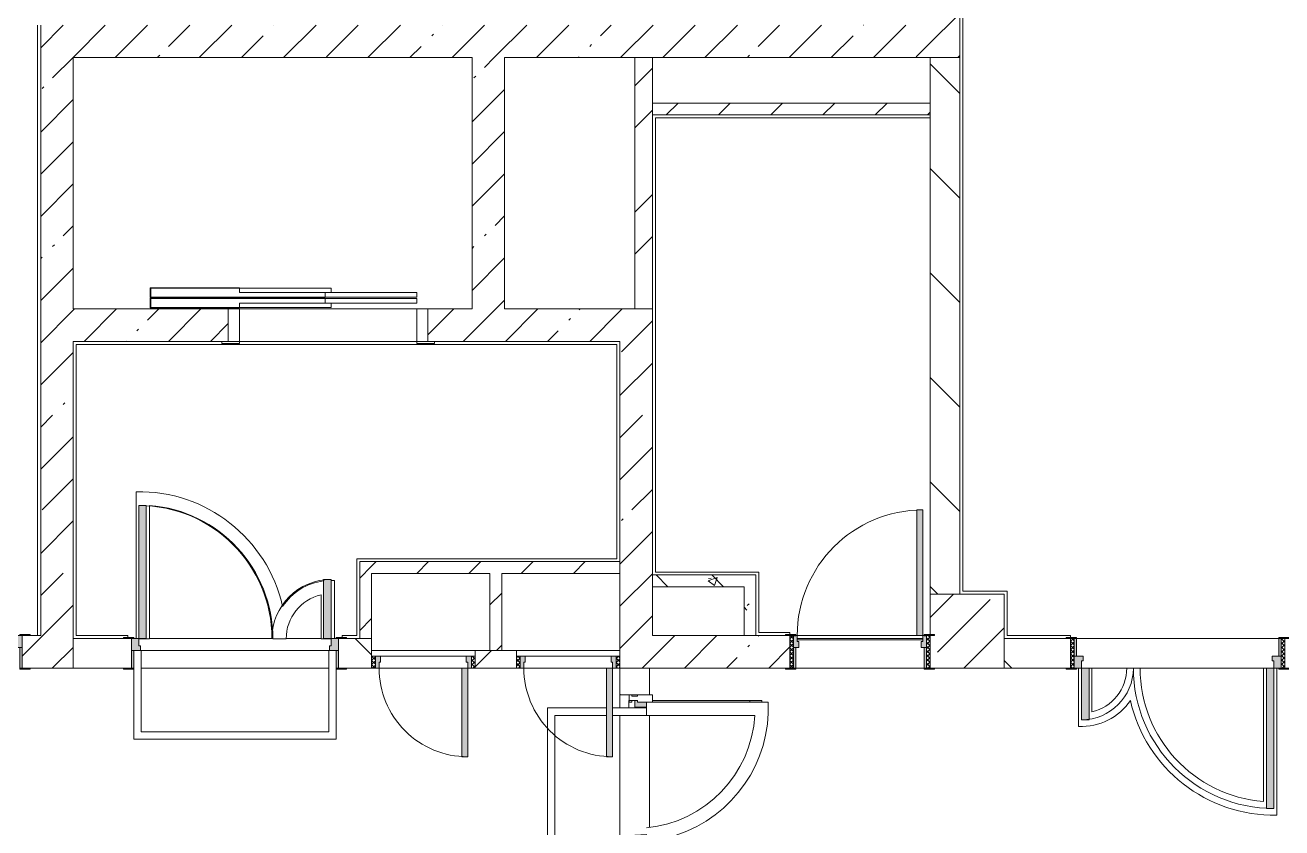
# Model space of a CAD drawing. Header units: millimetres. Extents: x -5368 to 196898, y -8553 to 29000.
# Drawn here: x 156500 to 165005, y 12319 to 17750 of the extents above; entities that cross this region are included whole.
import ezdxf

# ---------------------------------------------------------------- set-up
doc = ezdxf.new("R2010")
doc.units = ezdxf.units.MM
for name, color, linetype, lineweight, true_color in [('A-DETL-GENF-7', 7, 'Continuous', 5, 0xaaaaaa), ('A-DETL-GENF-8', 7, 'Continuous', 5, 0xe2e2e2), ('A-DOOR-2', 7, 'Continuous', 5, 0xaaaaaa), ('A-DOOR-3', 7, 'Continuous', 5, 0xe2e2e2), ('A-DOOR-FRAM-2', 7, 'Continuous', 5, 0xe2e2e2), ('A-DOOR-FRAM-3', 7, 'Continuous', 5, 0xaaaaaa), ('A-FLOR-3', 7, 'Continuous', 5, 0xaaaaaa), ('I-WALL-6', 7, 'Continuous', 5, 0x787878)]:
    doc.layers.add(name, color=color, linetype=linetype, lineweight=lineweight, true_color=true_color)
for name, color, linetype, lineweight in [('A-GLAZ-CWMG-2', 7, 'Continuous', 5), ('A-WALL', 7, 'Continuous', 9), ('I-WALL-4', 7, 'Continuous', 5), ('S-COLS-3', 7, 'Continuous', 5)]:
    doc.layers.add(name, color=color, linetype=linetype, lineweight=lineweight)
pattern_1 = [(45, (62025.03, 0), (-285.1231, 285.1231), []), (45, (62310.15, 0), (-285.1231, 285.1231), [504.031, -100.806, 16.764, -84.042])]
pattern_2 = [(45, (62025, 0), (-427.6843, 427.6843), []), (45, (62310.15, 0), (-427.6843, 427.6843), [])]
pattern_3 = [(135, (62025.03, 0), (-353.5534, -353.5534), [])]
pattern_4 = [(45, (62025.03, 0), (-176.7767, 176.7767), [])]
pattern_5 = [(135, (62025.03, 0), (-377.1708, -377.1708), [533.4, -88.9, 17.78, -88.9]), (135, (62025.03, 376.94), (-377.1708, -377.1708), []), (50, (62025.03, 0), (637.6445, -55.7866), [66.675, -733.425]), (355, (62025, 0), (-123.3494, 668.699), [53.34, -586.74]), (100.451, (62078.17, -4.65), (514.299, 612.908), [56.665, -623.315]), (46.184, (62025, 177.8), (948.7764, -147.1497), [100.012, -1100.137]), (96.636, (62104.1, 165.5), (830.909, 865.997), [84.998, -934.973]), (351.184, (62025, 177.8), (830.918, 865.988), [80.01, -880.11]), (21, (62113.93, 133.35), (530.6506, -357.9283), [66.675, -733.425]), (326, (62113.9, 133.35), (216.308, 644.6585), [53.34, -586.74]), (71.451, (62158.15, 103.5), (746.9596, 286.7243), [56.665, -623.315]), (37.5, (62025.03, 0), (10.81053, 295.9426), [16.764, -562.864, 16.764, -578.866, -588.962]), (37.5, (62025.03, 0), (10.81053, 295.9426), [-1175.258, 16.764, -572.198]), (7.5, (62025.03, 0), (233.8692, 350.6318), [16.764, -322.834, 16.764, -549.529, -224.472]), (7.5, (62025.03, 0), (233.8692, 350.6318), [-905.891, 16.764, -207.708]), (327.5, (61826.78, 0), (474.5678, -20.0513), [16.764, -205.486, 16.764, -676.656, -920.115]), (327.5, (61826.78, 0), (474.5678, -20.0513), [-915.67, 16.764, -903.351]), (317.5, (61737.9, 0), (518.4522, 88.9934), [16.764, -272.161, 16.764, -443.738, -653.415]), (317.5, (61737.9, 0), (518.4522, 88.9934), [-749.427, 16.764, -636.651])]

# ---------------------------------------------------------------- blocks, each defined once
blk = doc.blocks.new('110_Дверь_СКБ_2Ст - Д-1_л_Лестничная клетка EIS60 2-32142534-3_3_1_птичка')
at = {"layer": 'A-DOOR-3'}
for points in [[(612.5, 110), (662.5, 110), (662.5, 1010), (612.5, 1010), (612.5, 422.4)], [(-587.5, 110), (-587.5, 510), (-637.5, 510), (-637.5, 110)], [(712.5, -110), (712.5, 30), (697.5, 30), (697.5, -110)]]:
    blk.add_hatch(color=256, dxfattribs=at).paths.add_polyline_path(points)
h = blk.add_hatch(color=256, dxfattribs=at)
h.paths.add_polyline_path([(-627.5, 30), (-627.5, 60), (-637.5, 60), (-640.4, 110), (-687.5, 110), (-687.5, 30), (-640.4, 30)])
h.paths.add_polyline_path([(712.5, 30), (712.5, 110), (662.5, 110), (662.5, 60), (652.5, 60), (652.5, 30)])
at = {"layer": 'A-DOOR-FRAM-2'}
for points in [[(-672.5, 110), (-672.5, 118), (-742.5, 118), (-742.5, 110)], [(767.5, 110), (767.5, 118), (697.5, 118), (697.5, 110)], [(-672.5, -110), (-672.5, 30), (-687.5, 30), (-687.5, -110)], [(-672.5, -118), (-672.5, -110), (-742.5, -110), (-742.5, -118)], [(767.5, -118), (767.5, -110), (697.5, -110), (697.5, -118)]]:
    blk.add_hatch(color=256, dxfattribs=at).paths.add_polyline_path(points)
at = {"layer": 'A-DOOR-2'}
for p, q in [((662.5, 1010), (612.5, 1010)), ((612.5, 1010), (612.5, 110)), ((662.5, 110), (662.5, 1010)), ((-637.5, 510), (-637.5, 110)), ((-587.5, 510), (-637.5, 510)), ((-587.5, 110), (-587.5, 510)), ((-637.5, 110), (-587.5, 110)), ((612.5, 110), (662.5, 110))]:
    blk.add_line(p, q, dxfattribs=at)
for centre, radius, start, end in [((662.5, 110), 900, 90, 180), ((-637.5, 110), 400, 360, 90)]:
    blk.add_arc(centre, radius, start, end, dxfattribs=at)
at = {"layer": 'A-DOOR-FRAM-3'}
for p, q in [((-672.5, 118), (-742.5, 118)), ((-742.5, 118), (-742.5, 110)), ((-742.5, 110), (-672.5, 110)), ((-637.5, 110), (-687.5, 110)), ((-687.5, 110), (-687.5, 30)), ((-672.5, 110), (-672.5, 118)), ((-637.5, 60), (-637.5, 110)), ((662.5, 110), (662.5, 60)), ((712.5, 110), (662.5, 110)), ((767.5, 118), (697.5, 118)), ((697.5, 118), (697.5, 110)), ((697.5, 110), (767.5, 110)), ((712.5, 30), (712.5, 110)), ((767.5, 110), (767.5, 118)), ((-687.5, 30), (-627.5, 30)), ((-672.5, 30), (-687.5, 30)), ((-687.5, 30), (-687.5, -110)), ((-672.5, -110), (-672.5, 30)), ((-627.5, 60), (-637.5, 60)), ((-627.5, 30), (-627.5, 60)), ((662.5, 60), (652.5, 60)), ((652.5, 60), (652.5, 30)), ((652.5, 30), (712.5, 30)), ((712.5, 30), (697.5, 30)), ((697.5, 30), (697.5, -110)), ((712.5, -110), (712.5, 30)), ((-672.5, -110), (-742.5, -110)), ((-742.5, -110), (-742.5, -118)), ((-742.5, -118), (-672.5, -118)), ((-687.5, -110), (-672.5, -110)), ((-672.5, -118), (-672.5, -110)), ((697.5, -110), (712.5, -110)), ((767.5, -110), (697.5, -110)), ((697.5, -110), (697.5, -118)), ((697.5, -118), (767.5, -118)), ((767.5, -118), (767.5, -110))]:
    blk.add_line(p, q, dxfattribs=at)
blk = doc.blocks.new('110_Дверь_СКБ_2Ст - Д-3а 1450x2100h_Лестничная клетка из коридора-32352288-3_3_1_птичка')
at = {"layer": 'A-DOOR-3'}
for points in [[(-587.5, 100), (-587.5, 1000), (-637.5, 1000), (-637.5, 100)], [(662.5, 100), (662.5, 500), (612.5, 500), (612.5, 100)], [(712.5, -100), (712.5, 20), (697.5, 20), (697.5, -100)]]:
    blk.add_hatch(color=256, dxfattribs=at).paths.add_polyline_path(points)
h = blk.add_hatch(color=256, dxfattribs=at)
h.paths.add_polyline_path([(-627.5, 20), (-627.5, 50), (-637.5, 50), (-637.5, 100), (-687.5, 100), (-687.5, 20), (-661, 20)])
h.paths.add_polyline_path([(712.5, 20), (712.5, 100), (662.5, 100), (662.5, 50), (652.5, 50), (652.5, 20)])
at = {"layer": 'A-DOOR-FRAM-2'}
for points in [[(-672.5, 100), (-672.5, 108), (-742.5, 108), (-742.5, 100)], [(767.5, 100), (767.5, 108), (697.5, 108), (697.5, 100)], [(-672.5, -100), (-672.5, 20), (-687.5, 20), (-687.5, -100)], [(-672.5, -108), (-672.5, -100), (-742.5, -100), (-742.5, -108)], [(767.5, -108), (767.5, -100), (697.5, -100), (697.5, -108)]]:
    blk.add_hatch(color=256, dxfattribs=at).paths.add_polyline_path(points)
at = {"layer": 'A-DOOR-2'}
for p, q in [((-637.5, 1000), (-637.5, 100)), ((-587.5, 1000), (-637.5, 1000)), ((-587.5, 100), (-587.5, 1000)), ((662.5, 500), (612.5, 500)), ((612.5, 500), (612.5, 100)), ((662.5, 100), (662.5, 500)), ((-637.5, 100), (-587.5, 100)), ((612.5, 100), (662.5, 100))]:
    blk.add_line(p, q, dxfattribs=at)
for centre, radius, start, end in [((-637.5, 100), 900, 0, 90), ((662.5, 100), 400, 90, 180)]:
    blk.add_arc(centre, radius, start, end, dxfattribs=at)
at = {"layer": 'A-DOOR-FRAM-3'}
for p, q in [((-672.5, 108), (-742.5, 108)), ((-742.5, 108), (-742.5, 100)), ((-742.5, 100), (-672.5, 100)), ((-637.5, 100), (-687.5, 100)), ((-687.5, 100), (-687.5, 20)), ((-672.5, 100), (-672.5, 108)), ((-637.5, 50), (-637.5, 100)), ((662.5, 100), (662.5, 50)), ((712.5, 100), (662.5, 100)), ((767.5, 108), (697.5, 108)), ((697.5, 108), (697.5, 100)), ((697.5, 100), (767.5, 100)), ((712.5, 20), (712.5, 100)), ((767.5, 100), (767.5, 108)), ((-687.5, 20), (-627.5, 20)), ((-672.5, 20), (-687.5, 20)), ((-687.5, 20), (-687.5, -100)), ((-672.5, -100), (-672.5, 20)), ((-627.5, 50), (-637.5, 50)), ((-627.5, 20), (-627.5, 50)), ((662.5, 50), (652.5, 50)), ((652.5, 50), (652.5, 20)), ((652.5, 20), (712.5, 20)), ((712.5, 20), (697.5, 20)), ((697.5, 20), (697.5, -100)), ((712.5, -100), (712.5, 20)), ((-672.5, -100), (-742.5, -100)), ((-742.5, -100), (-742.5, -108)), ((-742.5, -108), (-672.5, -108)), ((-687.5, -100), (-672.5, -100)), ((-672.5, -108), (-672.5, -100)), ((697.5, -100), (712.5, -100)), ((767.5, -100), (697.5, -100)), ((697.5, -100), (697.5, -108)), ((697.5, -108), (767.5, -108)), ((767.5, -108), (767.5, -100))]:
    blk.add_line(p, q, dxfattribs=at)
blk = doc.blocks.new('110_Дверь_СКБ_1Ст_Внутренняя1 - Д-8_п_ 950x2100h_охрана 2-32352576-3_3_1_птичка')
at = {"layer": 'A-DOOR-2'}
h = blk.add_hatch(dxfattribs=at)
h.set_pattern_fill('FP_91', color=256, style=0, pattern_type=2)
h.set_pattern_definition([(135, (1826.41, 174.685), (-14.14214, -14.14214), []), (225, (1826.41, 174.685), (14.14214, -14.14214), [])])
h.paths.add_polyline_path([(487.5, -110), (487.5, 110), (462.5, 110), (462.5, -110)])
at = {"layer": 'A-DOOR-3'}
h = blk.add_hatch(color=256, dxfattribs=at)
h.paths.add_polyline_path([(462.5, 30), (462.5, 110), (437.5, 110), (437.5, 70), (427.5, 70), (427.5, 30)])
h.paths.add_polyline_path([(-402.5, 30), (-402.5, 70), (-412.5, 70), (-412.5, 110), (-437.5, 110), (-437.5, 30)])
at = {"layer": 'A-DOOR-FRAM-2'}
for points in [[(407.6, 110), (437.5, 110), (437.5, 960), (397.5, 960), (397.5, 110)], [(-422.5, 110), (-422.5, 118), (-492.5, 118), (-492.5, 110)], [(517.5, 110), (517.5, 118), (447.5, 118), (447.5, 110)], [(-422.5, -110), (-422.5, 30), (-437.5, 30), (-437.5, -110)], [(462.5, -110), (462.5, 30), (447.5, 30), (447.5, -110)], [(-422.5, -118), (-422.5, -110), (-492.5, -110), (-492.5, -118)], [(517.5, -118), (517.5, -110), (447.5, -110), (447.5, -118)]]:
    blk.add_hatch(color=256, dxfattribs=at).paths.add_polyline_path(points)
at = {"layer": 'A-DOOR-FRAM-3'}
h = blk.add_hatch(dxfattribs=at)
h.set_pattern_fill('FP_92', color=256, style=0, pattern_type=2)
h.set_pattern_definition([(45, (-296.384, 174.685), (-14.1421, 14.1421), []), (135, (-296.384, 174.685), (-14.1421, -14.1421), [])])
h.paths.add_polyline_path([(-437.5, -110), (-437.5, 110), (-462.5, 110), (-462.5, -110)])
at = {"layer": 'A-DOOR-2'}
for p, q in [((437.5, 960), (397.5, 960)), ((397.5, 960), (397.5, 110)), ((437.5, 110), (437.5, 960)), ((397.5, 110), (437.5, 110))]:
    blk.add_line(p, q, dxfattribs=at)
blk.add_arc((437.5, 110), 850, 90, 180, dxfattribs=at)
at = {"layer": 'A-DOOR-FRAM-3'}
for p, q in [((-422.5, 118), (-492.5, 118)), ((-492.5, 118), (-492.5, 110)), ((-492.5, 110), (-422.5, 110)), ((-437.5, 110), (-462.5, 110)), ((-462.5, 110), (-462.5, -110)), ((-412.5, 110), (-437.5, 110)), ((-437.5, 110), (-437.5, 30)), ((-437.5, -110), (-437.5, 110)), ((-422.5, 110), (-437.5, 110)), ((-437.5, 110), (-437.5, 109)), ((-437.5, 109), (-422.5, 109)), ((-422.5, 110), (-422.5, 118)), ((-422.5, 109), (-422.5, 110)), ((-412.5, 70), (-412.5, 110)), ((437.5, 110), (437.5, 70)), ((462.5, 110), (437.5, 110)), ((517.5, 118), (447.5, 118)), ((447.5, 118), (447.5, 110)), ((462.5, 110), (447.5, 110)), ((447.5, 110), (447.5, 109)), ((447.5, 110), (517.5, 110)), ((447.5, 109), (462.5, 109)), ((462.5, 30), (462.5, 110)), ((487.5, 110), (462.5, 110)), ((462.5, 110), (462.5, -110)), ((462.5, 109), (462.5, 110)), ((487.5, -110), (487.5, 110)), ((517.5, 110), (517.5, 118)), ((-437.5, 30), (-402.5, 30)), ((-422.5, 30), (-437.5, 30)), ((-437.5, 30), (-437.5, -110)), ((-422.5, -110), (-422.5, 30)), ((-402.5, 70), (-412.5, 70)), ((-402.5, 30), (-402.5, 70)), ((437.5, 70), (427.5, 70)), ((427.5, 70), (427.5, 30)), ((427.5, 30), (462.5, 30)), ((462.5, 30), (447.5, 30)), ((447.5, 30), (447.5, -110)), ((462.5, -110), (462.5, 30)), ((-422.5, -110), (-492.5, -110)), ((-492.5, -110), (-492.5, -118)), ((-492.5, -118), (-422.5, -118)), ((-462.5, -110), (-437.5, -110)), ((-437.5, -110), (-422.5, -110)), ((-422.5, -118), (-422.5, -110)), ((447.5, -110), (462.5, -110)), ((517.5, -110), (447.5, -110)), ((447.5, -110), (447.5, -118)), ((447.5, -118), (517.5, -118)), ((462.5, -110), (487.5, -110)), ((517.5, -118), (517.5, -110))]:
    blk.add_line(p, q, dxfattribs=at)
blk = doc.blocks.new('110_Дверь_СКБ_2Ст - Д-6_л__ ДОО_Дв_1450x2100h_Дверь из раздевальной в коридор-32357677-3_3_1_птичка')
at = {"layer": 'A-DOOR-2'}
h = blk.add_hatch(dxfattribs=at)
h.set_pattern_fill('FP_104', color=256, style=0, pattern_type=2)
h.set_pattern_definition([(135, (1576.41, 164.685), (-14.14214, -14.14214), []), (225, (1576.41, 164.685), (14.14214, -14.14214), [])])
h.paths.add_polyline_path([(737.5, 100), (712.5, 100), (712.5, -100), (737.5, -100)])
at = {"layer": 'A-DOOR-3'}
for points in [[(-587.5, 1050), (-637.5, 1050), (-637.5, 100), (-587.5, 100), (-587.5, 751)], [(612.5, 450), (612.5, 100), (662.5, 100), (662.5, 450)]]:
    blk.add_hatch(color=256, dxfattribs=at).paths.add_polyline_path(points)
h = blk.add_hatch(color=256, dxfattribs=at)
h.paths.add_polyline_path([(662.5, 100), (662.5, 50), (652.5, 50), (652.5, 20), (712.5, 20), (707.7, 100)])
h.paths.add_polyline_path([(-637.5, 100), (-687.5, 100), (-687.5, 20), (-627.5, 20), (-627.5, 50), (-637.5, 50)])
at = {"layer": 'A-DOOR-FRAM-2'}
for points in [[(-742.5, 108), (-742.5, 100), (-672.5, 100), (-672.5, 108)], [(767.5, 108), (697.5, 108), (697.5, 100), (767.5, 100)], [(-672.5, 20), (-687.5, 20), (-687.5, -100), (-672.5, -100)], [(707.7, 20), (697.5, 20), (697.5, -100), (712.5, -100), (712.5, 20)], [(-672.5, -100), (-742.5, -100), (-742.5, -108), (-672.5, -108)], [(767.5, -100), (697.5, -100), (697.5, -108), (767.5, -108)]]:
    blk.add_hatch(color=256, dxfattribs=at).paths.add_polyline_path(points)
at = {"layer": 'A-DOOR-FRAM-3'}
h = blk.add_hatch(dxfattribs=at)
h.set_pattern_fill('FP_105', color=256, style=0, pattern_type=2)
h.set_pattern_definition([(45, (-546.384, 164.685), (-14.1421, 14.1421), []), (135, (-546.384, 164.685), (-14.1421, -14.1421), [])])
h.paths.add_polyline_path([(-712.5, 100), (-712.5, -100), (-687.5, -100), (-687.5, 100)])
at = {"layer": 'A-DOOR-2'}
for p, q in [((-637.5, 1050), (-637.5, 100)), ((-587.5, 1050), (-637.5, 1050)), ((-587.5, 100), (-587.5, 1050)), ((662.5, 450), (612.5, 450)), ((612.5, 450), (612.5, 100)), ((662.5, 100), (662.5, 450)), ((-637.5, 100), (-587.5, 100)), ((612.5, 100), (662.5, 100))]:
    blk.add_line(p, q, dxfattribs=at)
for centre, radius, start, end in [((-637.5, 100), 950, 0, 90), ((662.5, 100), 350, 90, 180)]:
    blk.add_arc(centre, radius, start, end, dxfattribs=at)
at = {"layer": 'A-DOOR-FRAM-3'}
for p, q in [((-672.5, 108), (-742.5, 108)), ((-742.5, 108), (-742.5, 100)), ((-742.5, 100), (-672.5, 100)), ((-687.5, 100), (-712.5, 100)), ((-712.5, 100), (-712.5, -100)), ((-637.5, 100), (-687.5, 100)), ((-687.5, 100), (-687.5, 20)), ((-687.5, -100), (-687.5, 100)), ((-672.5, 100), (-672.5, 108)), ((-637.5, 50), (-637.5, 100)), ((662.5, 100), (662.5, 50)), ((712.5, 100), (662.5, 100)), ((767.5, 108), (697.5, 108)), ((697.5, 108), (697.5, 100)), ((697.5, 100), (767.5, 100)), ((712.5, 20), (712.5, 100)), ((737.5, 100), (712.5, 100)), ((712.5, 100), (712.5, -100)), ((737.5, -100), (737.5, 100)), ((767.5, 100), (767.5, 108)), ((-687.5, 20), (-627.5, 20)), ((-672.5, 20), (-687.5, 20)), ((-687.5, 20), (-687.5, -100)), ((-672.5, -100), (-672.5, 20)), ((-627.5, 50), (-637.5, 50)), ((-627.5, 20), (-627.5, 50)), ((662.5, 50), (652.5, 50)), ((652.5, 50), (652.5, 20)), ((652.5, 20), (712.5, 20)), ((712.5, 20), (697.5, 20)), ((697.5, 20), (697.5, -100)), ((712.5, -100), (712.5, 20)), ((-672.5, -100), (-742.5, -100)), ((-742.5, -100), (-742.5, -108)), ((-742.5, -108), (-672.5, -108)), ((-712.5, -100), (-687.5, -100)), ((-687.5, -100), (-672.5, -100)), ((-672.5, -108), (-672.5, -100)), ((697.5, -100), (712.5, -100)), ((767.5, -100), (697.5, -100)), ((697.5, -100), (697.5, -108)), ((697.5, -108), (767.5, -108)), ((712.5, -100), (737.5, -100)), ((767.5, -108), (767.5, -100))]:
    blk.add_line(p, q, dxfattribs=at)
blk = doc.blocks.new('110_Дверь_СКБ_1Ст - д-18 700x2100h_Технический шкаф ЭОМ и СС-V156-3_3_1_птичка')
at = {"layer": 'A-DOOR-2'}
h = blk.add_hatch(dxfattribs=at)
h.set_pattern_fill('FP_114', color=256, style=0, pattern_type=2)
h.set_pattern_definition([(135, (1951.41, 124.685), (-14.14214, -14.14214), []), (225, (1951.41, 124.685), (14.14214, -14.14214), [])])
h.paths.add_polyline_path([(362.5, 60), (337.5, 60), (337.5, -20), (362.5, -20)])
at = {"layer": 'A-DOOR-3'}
h = blk.add_hatch(color=256, dxfattribs=at)
h.paths.add_polyline_path([(312.5, 60), (312.5, 20), (302.5, 20), (302.5, -20), (337.5, -20), (337.5, 60)])
h.paths.add_polyline_path([(-287.5, 60), (-312.5, 60), (-312.5, -20), (-277.5, -20), (-277.5, 20), (-287.5, 20)])
at = {"layer": 'A-DOOR-FRAM-2'}
blk.add_hatch(color=256, dxfattribs=at).paths.add_polyline_path([(-247.5, 660), (-287.5, 660), (-287.5, 60), (-247.5, 60), (-247.5, 119.3)])
at = {"layer": 'A-DOOR-FRAM-3'}
h = blk.add_hatch(dxfattribs=at)
h.set_pattern_fill('FP_115', color=256, style=0, pattern_type=2)
h.set_pattern_definition([(45, (-171.384, 124.685), (-14.1421, 14.1421), []), (135, (-171.384, 124.685), (-14.1421, -14.1421), [])])
h.paths.add_polyline_path([(-312.5, 60), (-337.5, 60), (-337.5, -20), (-312.5, -20)])
at = {"layer": 'A-DOOR-2'}
for p, q in [((-287.5, 660), (-287.5, 60)), ((-247.5, 660), (-287.5, 660)), ((-247.5, 60), (-247.5, 660)), ((-287.5, 60), (-247.5, 60))]:
    blk.add_line(p, q, dxfattribs=at)
blk.add_arc((-287.5, 60), 600, 360, 90, dxfattribs=at)
at = {"layer": 'A-DOOR-FRAM-3'}
for p, q in [((-312.5, 60), (-337.5, 60)), ((-337.5, 60), (-337.5, -20)), ((-287.5, 60), (-312.5, 60)), ((-312.5, 60), (-312.5, -20)), ((-312.5, -20), (-312.5, 60)), ((-287.5, 20), (-287.5, 60)), ((-277.5, 20), (-287.5, 20)), ((-277.5, -20), (-277.5, 20)), ((-247.5, 60), (312.5, 60)), ((312.5, 20), (302.5, 20)), ((302.5, 20), (302.5, -20)), ((312.5, 60), (312.5, 20)), ((337.5, 60), (312.5, 60)), ((337.5, -20), (337.5, 60)), ((362.5, 60), (337.5, 60)), ((337.5, 60), (337.5, -20)), ((362.5, -20), (362.5, 60)), ((-337.5, -20), (-312.5, -20)), ((-312.5, -20), (-277.5, -20)), ((302.5, -20), (-277.5, -20)), ((302.5, -20), (337.5, -20)), ((337.5, -20), (362.5, -20))]:
    blk.add_line(p, q, dxfattribs=at)
blk = doc.blocks.new('BSC_Колонна _Прямоугольная - 500х500-17857564-3_3_1_птичка')
at = {"layer": 'S-COLS-3'}
h = blk.add_hatch(dxfattribs=at)
h.set_pattern_fill('FP_144', color=256, style=0, pattern_type=2)
h.set_pattern_definition([(45, (-100850, -13650), (-285.1231, 285.1231), []), (45, (-100564.88, -13650), (-285.1231, 285.1231), [504.031, -100.806, 16.764, -84.042])])
h.paths.add_polyline_path([(-220, -250), (250, -250), (250, 250), (-250, 250), (-250, -22), (-220, -22), (-220, -30), (-250, -30), (-250, -250)])
for p, q in [((250, 250), (-250, 250)), ((-250, 250), (-250, -22)), ((250, -250), (250, 250)), ((-220, -250), (250, -250))]:
    blk.add_line(p, q, dxfattribs=at)
blk = doc.blocks.new('DOR_Дверь лифта - 1350х2050h-19118285-3_3_1_птичка')
at = {"layer": 'A-DOOR-2'}
for p, q in [((-600, 125), (-720, 125)), ((-720, 125), (-720, 110)), ((-720, 110), (-600, 110)), ((-675, 110), (-675, -110)), ((-600, 110), (-675, 110)), ((-600, 110), (-600, 125)), ((600, 110), (-600, 110)), ((-600, 110), (-600, -110)), ((720, 125), (600, 125)), ((600, 125), (600, 110)), ((600, -110), (600, 110)), ((675, 110), (600, 110)), ((600, 110), (720, 110)), ((675, -110), (675, 110)), ((720, 110), (720, 125)), ((-675, -110), (-600, -110)), ((-600, -110), (600, -110)), ((-600, -150), (-600, -180)), ((20, -150), (-600, -150)), ((-20, -120), (-20, -150)), ((600, -120), (-20, -120)), ((-20, -150), (600, -150)), ((20, -180), (20, -150)), ((600, -110), (675, -110)), ((600, -150), (600, -120)), ((-600, -180), (20, -180)), ((-600, -190), (-600, -220)), ((20, -190), (-600, -190)), ((-600, -220), (20, -220)), ((-20, -220), (-20, -250)), ((600, -220), (-20, -220)), ((-20, -250), (600, -250)), ((20, -220), (20, -190)), ((600, -250), (600, -220))]:
    blk.add_line(p, q, dxfattribs=at)
at = {"layer": 'A-DOOR-FRAM-3'}
for p, q in [((600, -117), (600, -120)), ((1203, -117), (600, -117)), ((600, -120), (1200, -120)), ((1200, -120), (1200, -180)), ((1203, -183), (1203, -117)), ((1200, -180), (20, -180)), ((20, -180), (20, -183)), ((20, -183), (1203, -183)), ((1203, -187), (20, -187)), ((20, -187), (20, -190)), ((20, -190), (1200, -190)), ((600, -250), (600, -253)), ((1200, -250), (600, -250)), ((600, -253), (1203, -253)), ((1200, -190), (1200, -250)), ((1203, -253), (1203, -187))]:
    blk.add_line(p, q, dxfattribs=at)
blk = doc.blocks.new('Дверь_Витражная_остекление_ - ВВ-7 остекление-32356329-3_3_1_птичка')
at = {"layer": 'A-DETL-GENF-8'}
blk.add_hatch(color=256, dxfattribs=at).paths.add_polyline_path([(-860, -20), (-860, -96), (-815, -96), (-815, -20)])
h = blk.add_hatch(color=256, dxfattribs=at)
h.paths.add_polyline_path([(865, -100), (900, -100), (900, -40), (910, -40), (910, -20), (865, -20), (865, -40)])
h.paths.add_polyline_path([(900, -880), (910, -880), (910, -140), (900, -140), (900, -833.5)])
at = {"layer": 'A-DETL-GENF-7'}
for p, q in [((-815, -20), (-860, -20)), ((-860, -96), (-860, -20)), ((-815, -20), (-860, -20)), ((-860, -20), (-860, -96)), ((865, -100), (865, -20)), ((865, -20), (865, -100)), ((910, -880), (910, -140)), ((910, -880), (910, -140)), ((910, -800), (900, -800)), ((910, -880), (900, -880)), ((900, -880), (910, -880))]:
    blk.add_line(p, q, dxfattribs=at)
at = {"layer": 'A-DOOR-2'}
for p, q in [((-910, 20), (-860, 20)), ((-910, -20), (-910, 20)), ((-860, 20), (-860, -20)), ((860, 20), (910, 20)), ((860, -20), (860, 20)), ((910, 20), (910, -20)), ((-860, -20), (-910, -20)), ((-860, -96), (-860, -20)), ((910, -20), (860, -20))]:
    blk.add_line(p, q, dxfattribs=at)
for centre, start, end in [((-860, -20), 354.58147, 0), ((860, -20), 180, 185.41853)]:
    blk.add_arc(centre, 860, start, end, dxfattribs=at)
blk = doc.blocks.new('Прямоугольный импост - Импост структурный с накладкой - 160мм Темный-32348142-3_3_1_птичка')
at = {"layer": 'A-GLAZ-CWMG-2'}
for p, q in [((0, 17), (-50, 17)), ((-50, 17), (-50, 0)), ((-50, 0), (-40, 0)), ((-40, 0), (-40, -40)), ((-10, -40), (-10, 0)), ((-10, 0), (0, 0)), ((0, 0), (0, 17)), ((-40, -40), (-50, -40)), ((-50, -40), (-50, -140)), ((0, -40), (-10, -40)), ((0, -140), (0, -40)), ((-50, -140), (0, -140))]:
    blk.add_line(p, q, dxfattribs=at)

msp = doc.modelspace()

# ---------------------------------------------------------------- hatches: boundary and pattern name
at = {"layer": 'I-WALL-4'}
h = msp.add_hatch(dxfattribs=at)
h.set_pattern_fill('FP_71', color=256, style=0, pattern_type=2)
h.set_pattern_definition(pattern_1)
h.paths.add_polyline_path([(162605, 17530), (162825, 17530), (162825, 21400), (162605, 21400), (162605, 17750)])
h = msp.add_hatch(dxfattribs=at)
h.set_pattern_fill('FP_71', color=256, style=0, pattern_type=2)
h.set_pattern_definition(pattern_1)
h.paths.add_polyline_path([(156716.7, 13620), (156825, 13620), (156825, 17750), (156605, 17750), (156605, 13620)])
h = msp.add_hatch(dxfattribs=at)
h.set_pattern_fill('FP_71', color=256, style=0, pattern_type=2)
h.set_pattern_definition(pattern_1)
h.paths.add_polyline_path([(159525, 17530), (162605, 17530), (162605, 17750), (156825, 17750), (156825, 17530), (159366, 17530)])
h = msp.add_hatch(dxfattribs=at)
h.set_pattern_fill('FP_71', color=256, style=0, pattern_type=2)
h.set_pattern_definition(pattern_1)
h.paths.add_polyline_path([(159525, 15830), (159745, 15830), (159745, 17530), (159525, 17530), (159525, 17482.8)])
h = msp.add_hatch(dxfattribs=at)
h.set_pattern_fill('FP_97', color=256, style=0, pattern_type=2)
h.set_pattern_definition(pattern_2)
h.paths.add_polyline_path([(160625, 15830), (160745, 15830), (160745, 17530), (160625, 17530), (160625, 17482.8)])
h = msp.add_hatch(dxfattribs=at)
h.set_pattern_fill('FP_74', color=256, style=0, pattern_type=2)
h.set_pattern_definition(pattern_3)
h.paths.add_polyline_path([(162625, 13900), (162825, 13900), (162825, 17530), (162625, 17530), (162625, 13932.4)])
h = msp.add_hatch(dxfattribs=at)
h.set_pattern_fill('FP_76', color=256, style=0, pattern_type=2)
h.set_pattern_definition(pattern_4)
h.paths.add_polyline_path([(162625, 17142.8), (162625, 17222.8), (160745, 17222.8), (160745, 17142.8), (161485.4, 17142.8)])
h = msp.add_hatch(dxfattribs=at)
h.set_pattern_fill('FP_71', color=256, style=0, pattern_type=2)
h.set_pattern_definition(pattern_1)
h.paths.add_polyline_path([(159366, 15610), (160525, 15610), (160525, 15830), (159225, 15830), (159225, 15610)])
h.paths.add_polyline_path([(157875, 15610), (157875, 15830), (156825, 15830), (156825, 15610), (157246.5, 15610)])
h = msp.add_hatch(dxfattribs=at)
h.set_pattern_fill('FP_71', color=256, style=0, pattern_type=2)
h.set_pattern_definition(pattern_1)
h.paths.add_polyline_path([(160745, 13620), (160745, 15830), (160525, 15830), (160525, 13620)])
h = msp.add_hatch(dxfattribs=at)
h.set_pattern_fill('FP_76', color=256, style=0, pattern_type=2)
h.set_pattern_definition(pattern_4)
h.paths.add_polyline_path([(158836.1, 13600), (158845, 13600), (158845, 14120), (158765, 14120), (158765, 13600)])
h = msp.add_hatch(dxfattribs=at)
h.set_pattern_fill('FP_76', color=256, style=0, pattern_type=2)
h.set_pattern_definition(pattern_4)
h.paths.add_polyline_path([(159645, 14040), (160525, 14040), (160525, 14120), (158845, 14120), (158845, 14040), (159366, 14040)])
h = msp.add_hatch(dxfattribs=at)
h.set_pattern_fill('FP_76', color=256, style=0, pattern_type=2)
h.set_pattern_definition(pattern_4)
h.paths.add_polyline_path([(159725, 13520), (159725, 14040), (159645, 14040), (159645, 13520)])
h = msp.add_hatch(dxfattribs=at)
h.set_pattern_fill('FP_71', color=256, style=0, pattern_type=2)
h.set_pattern_definition(pattern_1)
h.paths.add_polyline_path([(156535, 13400), (156825, 13400), (156825, 13620), (156480, 13620), (156480, 13400)])
h.paths.add_polyline_path([(154835, 13400), (155080, 13400), (155080, 13620), (154835, 13620)])
h = msp.add_hatch(dxfattribs=at)
h.set_pattern_fill('FP_71', color=256, style=0, pattern_type=2)
h.set_pattern_definition(pattern_1)
h.paths.add_polyline_path([(160525, 13400), (161675, 13400), (161675, 13620), (160525, 13620), (160525, 13480)])
h = msp.add_hatch(dxfattribs=at)
h.set_pattern_fill('FP_74', color=256, style=0, pattern_type=2)
h.set_pattern_definition(pattern_3)
h.paths.add_polyline_path([(158675, 13400), (158845, 13400), (158845, 13600), (158620, 13600), (158620, 13400)])
h.paths.add_polyline_path([(157165, 13400), (157220, 13400), (157220, 13600), (156825, 13600), (156825, 13400), (157020, 13400)])
h = msp.add_hatch(dxfattribs=at)
h.set_pattern_fill('FP_74', color=256, style=0, pattern_type=2)
h.set_pattern_definition(pattern_3)
h.paths.add_polyline_path([(182955, 13400), (182955, 13600), (180955.5, 13600), (180955.5, 13400), (182679.7, 13400)])
h.paths.add_polyline_path([(176321.4, 13400), (177625, 13400), (177625, 13600), (173075, 13600), (173075, 13400), (175261.7, 13400)])
h.paths.add_polyline_path([(178125, 13400), (179505.5, 13400), (179505.5, 13600), (178125, 13600)])
h.paths.add_polyline_path([(169963.1, 13400), (170345, 13400), (170345, 13600), (165025, 13600), (165025, 13400), (167843.7, 13400)])
h.paths.add_polyline_path([(171795, 13400), (172575, 13400), (172575, 13600), (171795, 13600)])
h.paths.add_polyline_path([(163125, 13400), (163575, 13400), (163575, 13600), (163125, 13600)])
h = msp.add_hatch(dxfattribs=at)
h.set_pattern_fill('FP_97', color=256, style=0, pattern_type=2)
h.set_pattern_definition(pattern_2)
h.paths.add_polyline_path([(159545, 13400), (159825, 13400), (159825, 13520), (159545, 13520), (159545, 13480)])
h = msp.add_hatch(dxfattribs=at)
h.set_pattern_fill('FP_74', color=256, style=0, pattern_type=2)
h.set_pattern_definition(pattern_3)
h.paths.add_polyline_path([(160525, 10600), (160725, 10600), (160725, 11320), (160525, 11320), (160525, 10973.8)])
h.paths.add_polyline_path([(160525, 13220), (160725, 13220), (160725, 13400), (160525, 13400), (160525, 13340.7)])
at = {"layer": 'I-WALL-6'}
h = msp.add_hatch(dxfattribs=at)
h.set_pattern_fill('FP_79', color=256, style=0, pattern_type=2)
h.set_pattern_definition(pattern_5)
h.paths.add_polyline_path([(161365, 13950), (161445, 13950), (161445, 14030), (160745, 14030), (160745, 13950)])
h = msp.add_hatch(dxfattribs=at)
h.set_pattern_fill('FP_79', color=256, style=0, pattern_type=2)
h.set_pattern_definition(pattern_5)
h.paths.add_polyline_path([(161445, 13620), (161445, 13950), (161365, 13950), (161365, 13620)])

# ---------------------------------------------------------------- linework, layer by layer
at = {"layer": 'A-FLOR-3'}
for p, q in [((162845, 21130), (162845, 13920)), ((156584, 13620), (156584, 17750)), ((160765, 17122.8), (160765, 14047.8)), ((162625, 17122.8), (160765, 17122.8)), ((160505, 15590), (156845, 15590)), ((156845, 15590), (156845, 13620)), ((160505, 14140), (160505, 15590)), ((157251.5, 14593.2), (157251.5, 13600)), ((157341.5, 13598.4), (157341.5, 14500.7)), ((158745, 13620), (158745, 14140)), ((158745, 14140), (160505, 14140)), ((160765, 14047.8), (161465, 14047.8)), ((161465, 14047.8), (161465, 13640)), ((158592.7, 13600), (158592.7, 13992.9)), ((158502.7, 13895.6), (158502.7, 13598.4)), ((162845, 13920), (163145, 13920)), ((163145, 13920), (163145, 13620)), ((156845, 13620), (157195, 13620)), ((157195, 13620), (157195, 13608)), ((158645, 13620), (158745, 13620)), ((158645, 13608), (158645, 13620)), ((161465, 13640), (161675, 13640)), ((161675, 13640), (161675, 13628)), ((163145, 13620), (163575, 13620)), ((163575, 13620), (163575, 13608)), ((157270, 13598.4), (157341.5, 13598.4)), ((158176.5, 13598.4), (158266.5, 13598.4)), ((158502.7, 13598.4), (158570, 13598.4)), ((161725, 13600), (162575, 13600)), ((162575, 13590.2), (161725, 13590.2)), ((157284.9, 13518.4), (157235, 13518.4)), ((157280, 13520), (158560, 13520)), ((157284.9, 12968.4), (157284.9, 13518.4)), ((158604.9, 13518.4), (158554.9, 13518.4)), ((158554.9, 13518.4), (158554.9, 12968.4)), ((158604.9, 12918.4), (158604.9, 13518.4)), ((157234.9, 13392), (157234.9, 12918.4)), ((163629.3, 13400), (163629.3, 13005.6)), ((163719.3, 13400), (163700, 13400)), ((163719.3, 13102.9), (163719.3, 13400)), ((164045.4, 13400), (163955.4, 13400)), ((164900, 13400), (164880.4, 13400)), ((164880.4, 13400), (164880.4, 12497.7)), ((164970.4, 12405.2), (164970.4, 13400)), ((160435, 13130), (160035, 13130)), ((160035, 13130), (160035, 11455)), ((160585, 13130), (160475, 13130)), ((160705, 13130), (160625, 13130)), ((160705, 13080), (160705, 13170)), ((161529.1, 13170), (160745, 13170)), ((160085, 11505), (160085, 13080)), ((160085, 13080), (160435, 13080)), ((160475, 13080), (161438.5, 13080)), ((158554.9, 12968.4), (157284.9, 12968.4)), ((157234.9, 12918.4), (158604.9, 12918.4))]:
    msp.add_line(p, q, dxfattribs=at)
for centre, radius, start, end in [((157271.5, 13598.4), 995, 12.67054, 91.1511), ((157271.5, 13598.4), 905, 0, 85.56313), ((158571.5, 13598.4), 395, 97.4974, 146.45952), ((158571.5, 13598.4), 395, 86.92799, 90.21838), ((158571.5, 13598.4), 305, 103.0427, 180), ((163650.4, 13400), 305, 283.0427, 360), ((164950.4, 13400), 905, 180, 265.56313), ((160625, 13130), 905, 288.14412, 2.53324), ((163650.4, 13400), 395, 266.92799, 326.45952), ((164950.4, 13400), 995, 192.67054, 271.1511), ((160625, 13130), 815, 275.6332, 356.48271)]:
    msp.add_arc(centre, radius, start, end, dxfattribs=at)
at = {"layer": 'A-WALL'}
for p, q in [((160745, 17222.8), (160745, 17142.8)), ((162625, 17142.8), (162625, 17222.8)), ((160525, 14040), (160525, 14120)), ((160745, 14030), (160745, 13950)), ((161365, 13620), (161445, 13620)), ((156825, 13400), (156825, 13600)), ((158765, 13600), (158845, 13600)), ((159645, 13520), (159725, 13520))]:
    msp.add_line(p, q, dxfattribs=at)
at = {"layer": 'I-WALL-4'}
for p, q in [((162825, 13900), (162825, 21400)), ((156605, 17750), (156605, 13620)), ((156825, 15830), (156825, 17530)), ((156825, 17530), (159525, 17530)), ((159525, 17530), (159525, 15830)), ((159745, 15830), (159745, 17530)), ((162825, 17530), (159745, 17530)), ((160625, 17530), (160625, 15830)), ((160745, 17222.8), (160745, 17530)), ((162625, 17530), (162625, 17222.8)), ((162625, 17222.8), (160745, 17222.8)), ((160745, 17142.8), (162625, 17142.8)), ((160745, 14030), (160745, 17142.8)), ((162625, 17142.8), (162625, 13900)), ((157875, 15830), (156825, 15830)), ((157875, 15610), (157875, 15830)), ((159525, 15830), (159225, 15830)), ((159225, 15830), (159225, 15610)), ((160745, 15830), (159745, 15830)), ((156825, 13600), (156825, 15610)), ((156825, 15610), (157875, 15610)), ((159225, 15610), (160525, 15610)), ((160525, 15610), (160525, 14120)), ((158765, 14120), (158765, 13600)), ((160525, 14120), (158765, 14120)), ((158845, 13480), (158845, 14040)), ((158845, 14040), (159645, 14040)), ((159645, 14040), (159645, 13520)), ((159725, 14040), (160525, 14040)), ((159725, 13520), (159725, 14040)), ((160525, 14040), (160525, 13480)), ((161445, 14030), (160745, 14030)), ((160745, 13950), (161365, 13950)), ((160745, 13620), (160745, 13950)), ((161365, 13950), (161365, 13620)), ((161445, 13620), (161445, 14030)), ((156605, 13620), (156535, 13620)), ((161365, 13620), (160745, 13620)), ((161645, 13620), (161445, 13620)), ((161725, 13620), (162535, 13620)), ((157165, 13600), (156825, 13600)), ((157341.5, 13600), (158176.4, 13600)), ((158266.7, 13600), (158502.7, 13600)), ((158765, 13600), (158675, 13600)), ((163545, 13600), (163125, 13600)), ((163615, 13600), (164985, 13600)), ((158845, 13520), (159645, 13520)), ((159545, 13520), (159545, 13480)), ((159725, 13520), (160525, 13520)), ((159825, 13480), (159825, 13520)), ((156535, 13400), (157165, 13400)), ((158554.9, 13400), (157284.9, 13400)), ((158675, 13400), (158845, 13400)), ((159545, 13400), (159825, 13400)), ((160525, 13400), (161645, 13400)), ((160725, 13400), (160525, 13400)), ((160525, 13400), (160525, 13130)), ((160725, 13220), (160725, 13400)), ((162585, 13400), (161715, 13400)), ((163125, 13400), (163545, 13400)), ((163955.4, 13400), (163719.3, 13400)), ((164880.4, 13400), (164045.4, 13400)), ((160525, 13220), (160725, 13220)), ((160525, 11505), (160525, 13080)), ((160725, 13080), (160725, 12322.1))]:
    msp.add_line(p, q, dxfattribs=at)

# ---------------------------------------------------------------- block references
at = {"layer": 'A-DOOR-2'}
for name, p, rotation in [('DOR_Дверь лифта - 1350х2050h-19118285-3_3_1_птичка', (158550, 15720), 180), ('110_Дверь_СКБ_2Ст - Д-6_л__ ДОО_Дв_1450x2100h_Дверь из раздевальной в коридор-32357677-3_3_1_птичка', (164312.5, 13500), 180), ('110_Дверь_СКБ_1Ст - д-18 700x2100h_Технический шкаф ЭОМ и СС-V156-3_3_1_птичка', (159207.5, 13460), 180), ('110_Дверь_СКБ_1Ст - д-18 700x2100h_Технический шкаф ЭОМ и СС-V156-3_3_1_птичка', (160187.5, 13460), 180), ('Дверь_Витражная_остекление_ - ВВ-7 остекление-32356329-3_3_1_птичка', (160605, 12270), 89.99999999999993)]:
    msp.add_blockref(name, p, dxfattribs=dict(at, rotation=rotation))
for name, p in [('110_Дверь_СКБ_2Ст - Д-1_л_Лестничная клетка EIS60 2-32142534-3_3_1_птичка', (155767.5, 13510)), ('110_Дверь_СКБ_2Ст - Д-3а 1450x2100h_Лестничная клетка из коридора-32352288-3_3_1_птичка', (157907.5, 13500)), ('110_Дверь_СКБ_1Ст_Внутренняя1 - Д-8_п_ 950x2100h_охрана 2-32352576-3_3_1_птичка', (162137.5, 13510))]:
    msp.add_blockref(name, p, dxfattribs=at)
at = {"layer": 'A-GLAZ-CWMG-2', "rotation": 89.99999999999993}
msp.add_blockref('Прямоугольный импост - Импост структурный с накладкой - 160мм Темный-32348142-3_3_1_птичка', (160605, 13220), dxfattribs=at)
at = {"layer": 'S-COLS-3'}
msp.add_blockref('BSC_Колонна _Прямоугольная - 500х500-17857564-3_3_1_птичка', (162875, 13650), dxfattribs=at)

doc.saveas('drawing.dxf')
